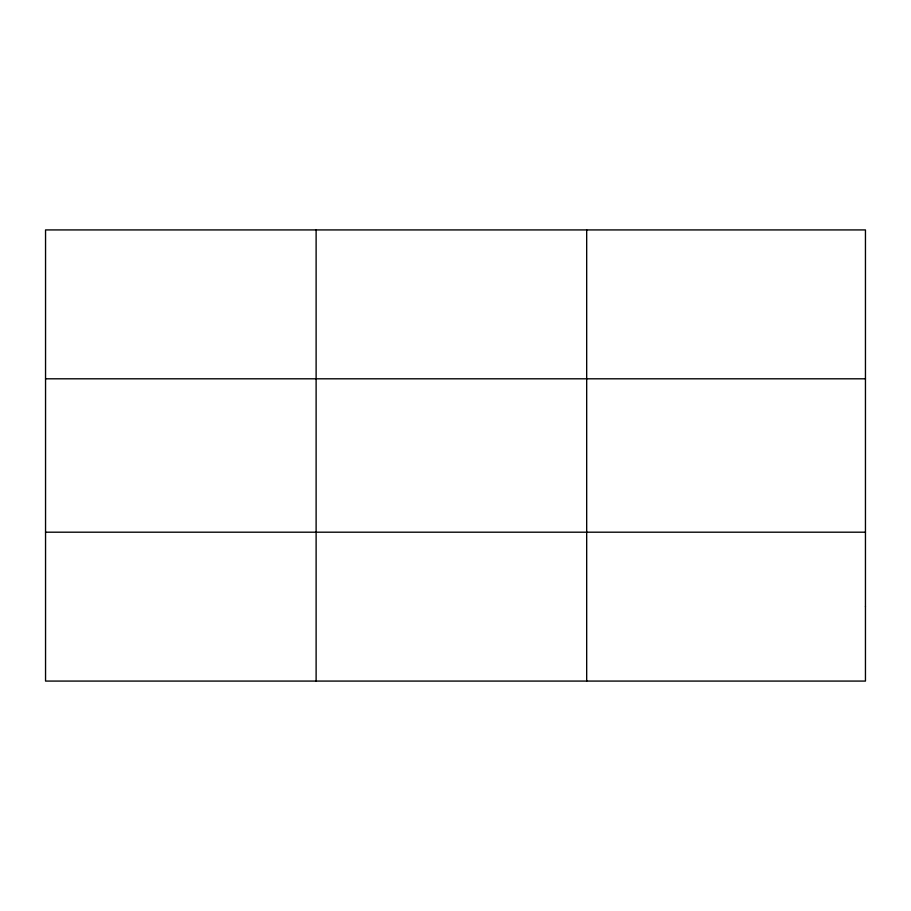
<?xml version="1.0" encoding="UTF-8"?>
<svg xmlns="http://www.w3.org/2000/svg" width="911" height="911" viewBox="0 0 911 911"><rect width="100%" height="100%" fill="white"/><g stroke="black" fill="none" stroke-linecap="round" stroke-linejoin="round"><path stroke-width="1.37" d="M316.117 229.925L316.117 681.075M586.684 229.925L586.684 681.075M45.55 378.805L865.45 378.805M45.55 532.195L865.45 532.195M865.45 606.635L865.45 681.075L45.55 681.075L45.55 229.925L865.45 229.925L865.45 606.635"/></g></svg>
